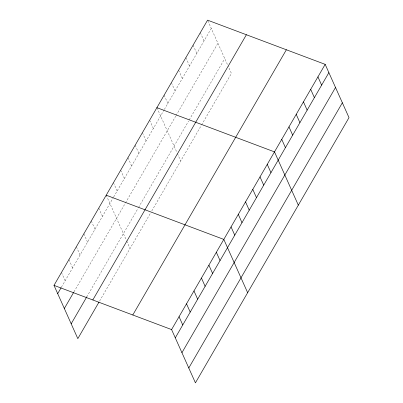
<?xml version="1.0" encoding="UTF-8"?>
<svg xmlns="http://www.w3.org/2000/svg" width="403" height="403" viewBox="0 0 403 403"><rect width="100%" height="100%" fill="white"/><g stroke="black" fill="none" stroke-linecap="round" stroke-linejoin="round"><path stroke-width="0.3" stroke-dasharray="2.02 1.51" d="M61.422 287.198L113.374 197.485M113.691 196.941L164.056 109.959M164.374 109.42L211.278 28.417M73.976 291.853L125.056 203.636M125.368 203.092L175.738 116.114M176.051 115.57L217.917 43.267M86.726 296.956L137.881 208.608M138.511 207.52L188.564 121.086M189.193 119.998L224.763 58.571M99.581 301.071L150.818 212.588M151.765 210.955L201.188 125.61M201.5 125.066L231.408 73.422L228.083 65.996M207.822 20.699L227.574 64.853M200.336 32.653L204.034 40.92M193.097 45.156L196.795 53.423M185.859 57.659L189.556 65.926M178.615 70.162L182.312 78.429M171.376 82.665L175.073 90.932M164.137 95.168L167.834 103.44M156.898 107.672L176.892 152.374M177.401 153.518L180.725 160.943M149.654 120.175L153.352 128.446M142.415 132.678L146.113 140.949M135.176 145.181L138.874 153.452M127.932 157.684L131.635 165.955M120.693 170.192L124.391 178.458M113.455 182.695L117.152 190.962M106.216 195.198L126.466 240.47M126.723 241.039L130.043 248.465M98.755 208.079L102.453 216.346M91.295 220.96L94.992 229.226M83.834 233.841L87.532 242.112M76.374 246.727L80.076 254.993M68.918 259.608L72.616 267.874M61.458 272.488L65.155 280.755"/><path stroke-width="0.6" d="M53.997 285.369L207.575 20.15L325.176 64.359L349.003 117.631L195.425 382.85L171.592 329.578L53.997 285.369L77.824 338.641L98.962 302.144M57.694 293.641L61.115 287.737M64.339 308.491L73.663 292.387M71.185 323.79L86.726 296.956M92.806 299.958L246.384 34.739M132.789 314.99L286.367 49.77M171.592 329.578L325.176 64.359M175.29 337.845L328.873 72.626M181.934 352.701L335.518 87.476M188.78 367.999L342.359 102.78M156.898 107.672L274.493 151.881L298.321 205.152M106.216 195.198L223.811 239.402L247.638 292.674M317.932 76.862L321.634 85.129M310.693 89.365L314.39 97.632M303.454 101.868L307.151 110.135M296.215 114.371L299.913 122.638M288.971 126.874L292.674 135.141M281.732 139.378L285.43 147.644M267.254 164.384L270.952 172.65M260.011 176.887L263.713 185.153M252.772 189.39L256.469 197.656M245.533 201.893L249.23 210.165M238.294 214.396L241.991 222.668M231.05 226.899L234.748 235.171M216.351 252.288L220.048 260.555M208.89 265.169L212.593 273.435M201.435 278.05L205.132 286.316M193.974 290.931L197.672 299.202M186.513 303.817L190.211 312.083M179.053 316.698L182.75 324.964"/></g></svg>
